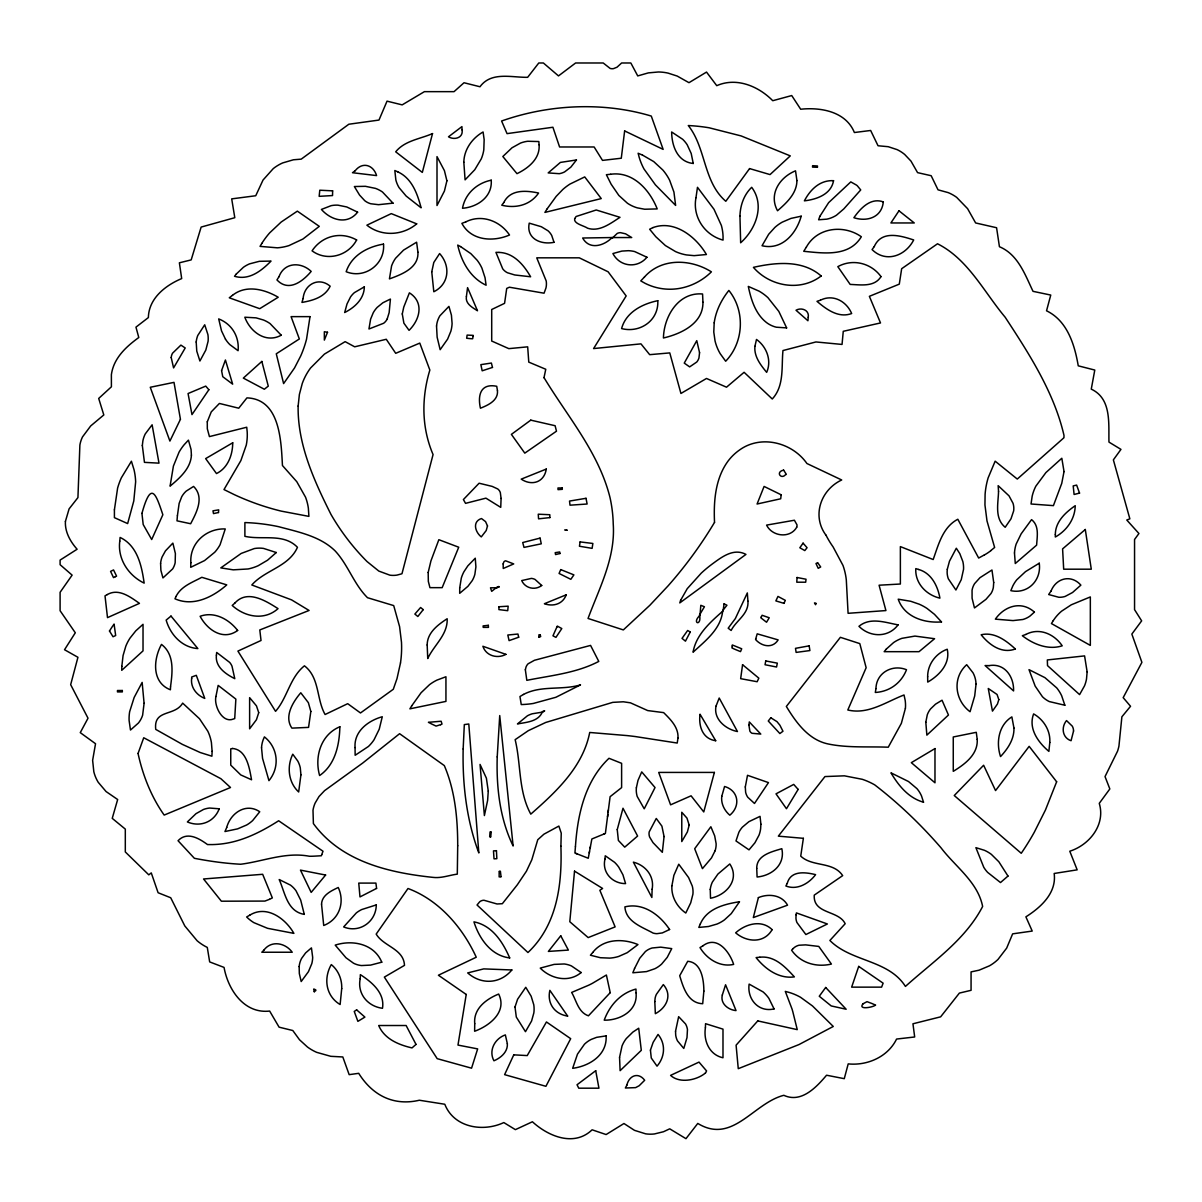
<?xml version="1.0" encoding="UTF-8"?>
<svg xmlns="http://www.w3.org/2000/svg" width="1202" height="1202" viewBox="0 0 1202 1202"><rect width="100%" height="100%" fill="white"/><g stroke="black" fill="none" stroke-linecap="round" stroke-linejoin="round"><path stroke-width="1.5" d="M607.521 816.774L607.821 814.475M608.122 812.206L608.407 809.953M589.25 852.954L589.491 851.677M590.182 847.966L590.407 846.779M732.093 646.195L731.973 647.923A58.973 58.973 0 0 0 735.669 649.621L740.507 651.619L741.709 648.779L732.334 644.978A20.84 20.84 0 0 1 732.198 645.684M543.995 377.713L545.768 369.269L528.775 362.118L527.678 346.837L508.822 348.64L491.708 341.037L491.708 309.5L504.57 303.34L506.718 288.405L509.423 287.218L544.055 293.198L545.963 287.969A18.33 18.33 0 0 0 546.204 280.967L536.753 257.829L579.289 257.829L608.107 271.787L626.167 295.947L593.593 348.565L640.966 343.862L649.681 354.665L669.769 352.907L680.933 393.46L706.491 378.465L726.519 387.194L744.098 372.289L772.27 398.989C784.47 385.797 781.33 366.91 782.968 350.548L815.933 341.954L842.046 344.433L843.263 331.301L880.51 322.947L869.377 296.323L899.291 284.138L901.665 268.707L937.515 243.781C968.016 259.091 984.002 291.996 1005.142 317.193C1029.062 353.658 1054.244 392.678 1064.01 435.5A47.96 47.96 0 0 0 1063.95 437.738L1017.283 479.057L995.151 461.177L988.119 477.93A78.461 78.461 0 0 0 985.099 494.262L984.949 504.975L986.992 520.917L994.625 547.466L990.899 550.516M387.179 319.041L389.147 312.625L390.425 299.073L382.897 302.754L377.248 307.336A26.384 26.384 0 0 0 373.221 312.805L370.607 319.146L368.954 328.987L383.603 323.278A12.125 12.125 0 0 0 387.179 319.041M544.536 710.998L542.553 711.479C538.766 721.666 526.521 722.237 517.461 723.935L527.423 715.791A27.916 27.916 0 0 1 532.185 713.793L543.064 712.02L544.551 710.803M612.434 238.011L617.182 233.458A7.753 7.753 0 0 1 620.472 232.662L625.566 233.819L631.726 237.545L612.103 237.545C604.14 245.764 589.506 250.392 582.654 238.011L612.103 237.545M498.094 587.072L499.161 586.952L496.862 587.207L491.693 591.339L490.491 587.793L497.373 587.793L498.74 586.441M984.408 554.888L978.668 558.044L957.814 519.249C942.684 527.212 938.492 544.746 933.173 559.531L900.373 546.61L900.373 584.022L879.083 585.209L885.919 610.571L848.086 613.305L846.298 579.815A63.811 63.811 0 0 0 842.993 565.451L833.106 546.925A93.861 93.861 0 0 1 825.984 535.16M817.45 562.761L815.993 563.543L818.216 568.321L820.681 566.968L817.661 562.656M539.307 637.135L540.675 636.564A7.392 7.392 0 0 1 540.584 636.008L540.044 634.926M603.81 834.083L604.591 833.767M499.521 871.315L500.378 871.21L501.069 876.784M500.708 876.814L499.146 876.919L499.146 871.375M562.251 487.967L557.968 487.967L558.028 489.65L562.296 489.334L562.251 488.042M491.197 832.024L490.716 836.908M490.867 831.994L490.04 831.949L489.68 836.847L490.566 836.892M564.624 529.962L567.239 530.232L566.187 530.127M575.908 853.405L576.855 853.781M544.01 377.623C567.524 416.583 598.791 452.478 610 497.523A134.849 134.849 0 0 1 613.23 523.937C615.604 557.833 599.422 587.763 588.048 618.459L623.342 629.923L649.801 605.327L667.996 585.96A425.478 425.478 0 0 0 714.529 522.374M225.465 339.174L221.514 330.85L218.704 318.921C231.911 324.014 239.438 336.695 238.086 350.714L229.852 344.613A32.334 32.334 0 0 1 225.465 339.174M825.954 535.175C811.635 515.823 820.696 489.83 841.685 479.974L806.933 463.521C792.343 442.561 761.392 434.523 739.921 449.728A50.679 50.679 0 0 0 728.322 460.727C715.235 478.261 713.552 501.249 714.529 522.374M538.842 637.315L538.947 634.761A5.394 5.394 0 0 1 540.059 634.881M990.959 550.576A47.464 47.464 0 0 1 984.423 554.918M675.539 1031.226L675.704 1035.162A18 18 0 0 0 677.522 1040.917L683.788 1048.46L687.003 1037.611L687.454 1029.618A15.761 15.761 0 0 0 685.531 1023.939L678.649 1016.682L675.539 1031.226M65.419 521.383C64.803 531.9 70.332 541.621 77.108 549.239L60.1 560.087L60.1 564.685L72.12 575.127L60.1 592.301L60.1 610.721L75.305 632.778L64.532 649.726L77.935 657.299L70.663 684.674L88.016 718.21L80.264 732.634L95.529 743.722L92.629 760.34L93.831 771.804A37.037 37.037 0 0 0 98.203 782.262L106.061 791.547L117.661 799.525L112.237 818.352L125.309 829.11L125.309 851.948L148.793 874.846L151.272 872.907L158.108 892.74L170.714 897.759L184.792 925.931L197.128 940.76A48.005 48.005 0 0 0 207.285 947.416L209.674 961.916L224.053 967.415C228.034 989.652 244.081 1013.977 269.654 1011.062L279.089 1027.169L292.792 1030.52L299.508 1039.76L307.472 1047.032A48.546 48.546 0 0 0 316.652 1052.336L330.79 1056.318L342.81 1056.964L349.166 1074.648L358.707 1073.326C372.455 1095.338 393.52 1106.276 419.348 1100.236L444.8 1104.247C453.935 1127.656 483.024 1132.374 503.818 1122.563L515.388 1129.64L532.411 1121.766C548.187 1136.266 574.075 1147.174 592.105 1129.805L606.108 1134.553L623.958 1123.524L634.461 1130.331L645.639 1133.832A34.257 34.257 0 0 0 654.429 1133.952L663.519 1131.728L669.724 1128.828L685.966 1138.67L697.776 1123.434C732.589 1144.68 753.248 1103.136 783.824 1095.307C801.268 1103.421 816.338 1087.329 826.555 1075.219L844.27 1078.675L848.206 1063.89C867.378 1065.828 887.902 1056.874 896.572 1039.054L914.677 1036.98L912.949 1023.788L940.64 1016.832L959.376 993.092L971.066 990.313L971.066 971.892L979.104 970.179L989.486 965.807A43.197 43.197 0 0 0 997.991 959.451L1006.675 948.108L1012.64 933.849L1032.217 931.069L1025.892 916.841C1040.782 907.42 1056.798 892.966 1054.169 873.478L1077.172 869.842L1069.78 851.226C1089.493 844.946 1105.735 824.662 1099.259 803.357L1109.837 788.948L1105.029 776.582L1117.529 751.22A46.442 46.442 0 0 0 1118.942 746.066L1121.887 716.798L1130.541 706.28L1123.179 697.656L1141.9 662.362L1131.848 634.085L1141.645 620.863L1134.553 609.639L1134.553 539.473L1138.925 533.508L1126.77 520.015L1129.85 518.828L1113.368 459.87L1120.955 449.383L1108.965 442.096C1108.469 423.525 1111.745 398.688 1091.266 389.132L1094.782 370.051L1078.254 365.829C1074.633 344.719 1067.376 320.844 1046.536 310.792L1050.758 295.061L1033.014 291.335C1025.021 274.597 1017.989 254.433 999.433 246.726L996.578 227.734L975.633 222.956L967.595 208.667L956.657 197.353A40.372 40.372 0 0 0 948.213 192.62L938.026 189.826L931.174 175.717L917.577 172.637L910.966 161.083L904.655 154.442A35.865 35.865 0 0 0 897.098 149.619L888.248 146.704L878.031 145.758L870.654 130.477L854.382 132.52C845.877 111.486 820.801 107.098 800.682 109.232L791.727 95.559L772.751 100.713C758.552 86.198 736.465 76.958 716.753 85.673L706.521 72.075L688.986 82.683L677.222 76.072L668.011 73.097A47.644 47.644 0 0 0 658.411 71.985L648.344 72.886L637.736 75.921L630.84 62.985L621.629 62.985L617.032 67.192L613.576 68.604A7.467 7.467 0 0 1 610.12 68.424L603.224 62.985L575.608 62.985L558.494 75.906L543.379 62.985L538.781 62.985L527.648 77.319C511.631 77.589 491.227 71.294 479.989 86.754L464.017 82.743L454.04 91.653L424.411 91.653L402.174 104.874L387.029 101.148L378.976 120.065L348.85 124.227L301.221 159.145L293.393 159.791L282.68 162.916A42.16 42.16 0 0 0 273.275 168.596L263.043 180.03L255.741 195.746L231.701 198.871L234.796 217.697L201.14 227.073L191.193 259.902L179.383 262.802L181.682 278.579C165.44 285.37 148.763 298.397 148.372 317.568L135.961 327.139L138.786 337.507C129.02 344.643 119.389 352.922 114.355 364.191A39.32 39.32 0 0 0 111.38 374.663L111.41 386.789L98.699 398.448L103.808 414.945L90.706 425.929L82.517 436.897A30.245 30.245 0 0 0 79.888 445.025L77.935 497.583L69.085 508.897L65.419 521.383M457.707 845.757L457.301 874.139C449.202 875.191 441.239 878.437 432.96 877.37C388.682 872.712 341.263 861.609 313.391 823.58L313.001 810.208A30.095 30.095 0 0 1 315.134 803.056L319.011 796.535L324.57 790.646L362.673 763.075L399.605 733.701L444.319 765.599C455.107 790.826 457.692 818.592 457.707 845.757M497.463 390.695C498.349 400.521 488.027 405.209 480.424 408.214C477.51 395.037 480.68 383.047 496.727 386.278L497.463 390.695M671.918 885.694C671.092 896.527 676.981 906.969 685.786 913.024L690.714 902.837L692.923 894.138A22.823 22.823 0 0 0 692.262 886.009L688.596 877.565L678.754 864.208L673.871 875.372L671.918 885.694M976.039 684.103L974.702 695.928L970.059 711.734C954.794 700.36 952.059 677.838 966.693 664.706L973.049 672.85A25.272 25.272 0 0 1 975.784 681.233L976.039 684.103M216.405 655.18C214.993 666.84 225.691 674.097 234.781 678.664L232.016 666.239A14.214 14.214 0 0 0 229.657 662.407L216.676 652.446L216.405 655.18M360.209 978.744C357.069 993.738 367.767 1006.42 382.491 1008.283C385.046 992.927 371.749 982.094 360.345 974.627L360.209 978.744M654.805 1001.536L655.345 1013.692C666.554 1007.727 672.624 995.286 663.324 984.588L656.427 994.279A14.92 14.92 0 0 0 655.105 998.336L654.805 1001.536M699.564 352.667L698.963 357.941A11.614 11.614 0 0 1 696.739 362.042L689.647 366.88L684.254 363.109L696.769 340.662L699.564 352.667M705.409 1027.74C703.395 1040.647 709.195 1054.8 722.988 1057.76L722.988 1029.137L705.544 1023.683L705.409 1027.74M142.332 445.491L144.45 462.364L158.995 463.146L152.113 424.802L145.262 433.922A27.18 27.18 0 0 0 142.888 440.833L142.332 445.491M144.09 703.335L142.632 715.175A24.371 24.371 0 0 1 138.425 723.018L130.477 730.035L129.11 720.509A43.077 43.077 0 0 1 129.651 711.689L134.158 697.476L142.152 682.405L144.09 703.335M463.161 748.966C462.379 784.155 466.466 819.824 478.832 852.954L468.795 723.995L464.318 724.596L463.161 748.966M756.734 868.37L757.095 877.009C771.819 875.672 785.402 864.734 781.811 848.687C771.849 851.752 756.479 855.118 756.734 868.37M355.056 747.554L355.146 755.277L368.428 746.472A40.012 40.012 0 0 0 374.047 739.771L379.231 729.208L382.281 716.738C368.203 720.659 353.839 731.342 355.056 747.554M664.06 836.547L662.332 852.308L653.002 842.617L649.651 837.088A9.796 9.796 0 0 1 649.185 831.919L656.262 818.472L661.911 826.15L664.06 836.547M1014.473 552.965L1015.284 563.513L1036.62 545.137C1037.116 536.513 1039.46 525.83 1031.571 519.625L1021.174 533.808L1016.171 544.04A34.783 34.783 0 0 0 1014.488 552.965M1055.341 534.454L1055.311 537.024C1066.67 530.653 1075.039 519.039 1075.219 505.696C1065.543 512.428 1055.356 521.683 1055.341 534.454M114.415 509.813L114.415 517.656L127.652 523.576L133.798 500.918L135.646 481.822A62.459 62.459 0 0 0 134.023 469.712L131.409 461.222L121.357 477.81A74.479 74.479 0 0 0 117.616 488.027L114.415 509.813M310.837 711.464L308.553 727.39L291.906 728.127C283.852 716.572 292.942 701.878 300.785 692.773L308.373 702.689L310.837 711.464M497.222 756.884C496.306 787.22 499.747 818.412 513.119 846.013L499.732 715.566L497.222 756.884M501.084 498.454L500.738 507.364L485.924 498.154L465.55 503.353L463.401 499.551L479.102 483.219L492.204 486.404L497.673 488.929A7.437 7.437 0 0 1 500.332 492.625L501.084 498.454M261.54 747.779L262.547 758.342L268.947 780.654C280.051 767.177 278.143 747.764 264.41 736.886L263.223 739.666A28.052 28.052 0 0 0 261.525 747.779M927.659 676.741L927.719 682.09C939.243 675.479 950.527 663.684 947.236 649.245C935.817 653.362 927.508 664.496 927.659 676.741M298.141 406.051C297.45 444.379 314.203 480.935 331.001 514.456A229.266 229.266 0 0 0 367.016 561.529L378.84 571.085L389.854 575.157A23.724 23.724 0 0 0 396.976 575.097L401.964 573.76L433.066 454.566A113.769 113.769 0 0 1 425.733 429.985C422.157 410.047 423.99 389.373 429.85 370.051L419.783 343.096L395.713 353.313L386.278 339.28L354.68 346.807L345.139 341.653L324.42 354.109L310.522 368.037A59.229 59.229 0 0 0 302.288 383.408L299.388 394.421L298.141 406.051M539.082 144.751C540.269 158.664 528.249 168.25 516.98 173.659L502.842 156.515L512.007 147.786L520.466 143.083A31.688 31.688 0 0 1 527.708 141.265L538.842 141.551L539.082 144.751M488.267 791.096L487.621 800.412L484.391 815.572L480.049 764.427L486.389 778.175L488.267 791.096M1013.947 728.036C1014.338 739.11 1007.787 748.846 1000.53 756.584C995.917 742.596 998.516 725.212 1011.859 716.888L1013.947 728.036M121.823 666.344L121.748 670.31L143.023 650.883L143.023 624.319L135.781 630.855L130.041 638.067A46.397 46.397 0 0 0 125.804 646.21L123.07 655.556L121.823 666.344M998.546 491.393C998.231 503.488 994.339 518.317 1005.188 527.287L1011.002 518.798L1013.662 510.88A17.489 17.489 0 0 0 1013.031 503.307L1009.019 495.855L998.156 485.668L998.546 491.393M191.659 678.439C190.367 687.379 196.722 695.267 204.761 698.407L196.302 675.314L191.719 677.011L191.659 678.439M332.638 190.848L332.533 195.565L319.161 196.332L319.792 190.216L332.638 190.848M652.13 889.24L651.86 897.473L633.379 862.15C645.654 865.32 654.579 876.228 652.13 889.24M171.21 357.565L173.584 367.902L185.213 347.979L180.901 345.109L172.532 353.223A11.043 11.043 0 0 0 171.21 357.565M402.279 313.947L403.887 323.173L409.056 330.34C419.949 319.702 424.381 302.258 409.401 292.837L403.767 307.081L402.279 313.947M925.81 722.237L926.862 735.128L948.453 715.025L942.037 700.225L935.532 704.162L930.573 708.91A21.11 21.11 0 0 0 927.283 714.814L925.81 722.237M977.211 739.395C978.158 754.48 964.71 764.337 953.261 771.338L953.261 736.976L976.279 732.318L977.211 739.395M993.708 582.504L993.363 587.342A17.504 17.504 0 0 1 990.974 593.563L985.956 599.347L974.476 607.942L972.087 598.235L972.057 590.302A17.94 17.94 0 0 1 974.612 583.616L979.976 577.681L991.966 570.003L993.708 582.504M466.406 296.533C465.129 303.76 472.461 307.532 477.495 310.777L467.563 287.639L466.406 296.533M459.72 587.808L459.705 593.307L467.924 586.321L472.206 580.656A26.143 26.143 0 0 0 474.88 574.271L475.902 566.893L475.256 558.209L467.848 565.841L463.927 571.761A34.062 34.062 0 0 0 461.298 578.147L459.72 587.808M474.73 1023.683L474.625 1031.256C489.53 1025.802 507.454 1011.874 498.665 994.054C486.284 999.072 473.257 1008.673 474.73 1023.683M498.98 606.74L498.905 609.609L507.71 610.691L508.176 606.169L498.98 606.74M560.898 846.163C562.22 884.296 557.232 924.879 527.948 952.525L477.044 905.001L479.688 901.801A6.686 6.686 0 0 1 484 900.268L497.042 903.979L502.331 903.709L517.296 884.822L526.446 871.18L531.81 859.806L537.76 839.732L543.92 834.188L558.87 826.074L561.244 833.151L560.898 846.163M760.896 824.196L760.611 828.869A29.088 29.088 0 0 1 759.003 835.195L754.931 842.782L749.011 849.859L735.985 840.949L738.869 832.31A25.437 25.437 0 0 1 742.385 827.156L748.906 821.672L760.04 816.353L760.896 824.196M1087.134 671.873L1086.503 679.055A35.234 35.234 0 0 1 1084.504 685.861L1079.591 694.606L1047.513 665.623L1047.333 659.943L1084.58 655.901L1087.134 671.873M507.349 1043.712C507.89 1051.9 500.858 1057.88 493.947 1060.78C488.312 1050.503 494.908 1038.513 505.351 1034.907L507.349 1043.712M739.951 216.044L740.657 242.774C755.863 229.206 765.133 205.317 751.701 187.317C743.903 194.739 740.222 205.467 739.951 216.044M745.3 786.949L745.631 792.253A14.484 14.484 0 0 0 747.779 797.257L754.495 803.462L768.469 782.607L747.509 775.305L745.3 786.949M431.758 271.862L433.817 291.755C449.353 284.018 450.675 265.837 439.616 253.562L433.787 262.472L431.758 271.862M462.049 129.771C463.581 137.884 454.341 140.394 448.481 136.803L461.914 126.616L462.049 129.771M463.822 162.165L465.084 179.849L474.775 169.722L481.266 158.874A38.749 38.749 0 0 0 483.805 149.814L484.151 139.597L483.084 131.98C472.221 138.14 464.092 149.439 463.822 162.165M417.92 252.18C418.927 267.971 401.573 274.492 389.433 278.894L391.582 265.912A31.673 31.673 0 0 1 395.593 258.25L403.541 250.121L416.613 242.203L417.92 252.18M190.863 562.731L190.712 567.314L204.565 560.568L214.707 552.274A38.975 38.975 0 0 0 220.086 544.716L225.255 528.955C206.308 528.144 189.465 543.289 190.863 562.731M427.176 644.978L427.747 658.531C433.907 645.113 447.865 634.776 447.174 618.73C437.889 624.77 427.206 632.718 427.176 644.978M748.906 725.076L749.853 731.086A5.604 5.604 0 0 0 752.016 733.295L760.776 734.076L749.312 721.936L748.906 725.076M1073.551 731.011L1071.057 740.717C1062.252 737.803 1061.02 727.15 1066.52 720.584L1072.274 726.143A9.947 9.947 0 0 1 1073.461 729.749L1073.551 731.011M119.779 541.14C117.405 558.87 128.449 575.563 144.15 583.105C141.731 565.917 137.464 545.633 120.095 537.444L119.779 541.14M341.714 988.585L340.121 1004.526C325.787 996.037 323.338 978.398 331.301 964.59C338.423 970.345 342.119 979.51 341.714 988.585M703.861 991.079L702.704 1003.715C687.86 1003.249 683.232 987.398 679.701 975.723L687.724 961.299C701.592 962.321 703.816 980.081 703.861 991.079M619.556 1057.354L620.112 1070.666L641.297 1050.338L638.713 1028.221L632.868 1032.082L626.272 1038.573A30.606 30.606 0 0 0 622.035 1045.965L619.556 1057.354M300.921 774.869L298.667 791.968C288.27 782.367 286.737 766.575 292.762 754.195L297.765 761.031A25.933 25.933 0 0 1 300.29 767.898L300.921 774.869M604.967 859.175C601.766 872.487 612.434 883.68 625.581 883.605L622.921 874.786L618.775 867.198A34.362 34.362 0 0 0 614.583 862.315L605.252 855.779L604.967 859.175M170.519 686.868L170.414 689.783C151.467 682.451 153.315 659.207 161.489 644.407C174.786 654.594 172.427 672.354 170.519 686.868M636.369 787.791L636.264 790.06A22.568 22.568 0 0 0 637.21 796.475L644.227 808.826L655.03 787.55L641.718 771.894L637.992 780.414L636.369 787.791M160.602 563.362L160.888 570.319L162.946 577.937L172.652 568.907A19.532 19.532 0 0 0 175.161 562.746L175.387 553.551L172.863 543.109L165.47 550.862L162.12 556.932A23.439 23.439 0 0 0 160.602 563.362M754.931 346.326C753.894 356.453 760.626 365.002 766.666 372.365C771.894 360.435 766.696 346.822 756.494 339.445L754.931 346.326M212.123 751.385L211.898 756.208L200.223 752.527L182.373 744.384L155.734 729.389C153.36 708.834 174.831 716.692 182.659 703.125L199.487 718.736L207.841 731.237A44.219 44.219 0 0 1 211.417 742.581L212.123 751.385M321.535 904.129L323.714 925.48C339.295 919.5 345.184 902.296 338.243 887.497C331.166 890.877 321.941 895.069 321.535 904.129M487.501 525.935L486.209 530.548L481.281 536.903C475.226 532.185 472.01 521.623 481.476 518.528L485.563 521.623L487.501 525.935M636.023 992.747C638.082 1010.732 619.901 1020.528 604.215 1020.167C609.624 1005.428 620.427 993.228 635.963 989.066L636.023 992.747M1049.797 742.46L1048.88 751.37C1038.182 742.37 1028.086 728.562 1033.615 713.913C1043.697 719.622 1050.608 730.696 1049.797 742.46M138.05 753.474C142.768 775.2 151.227 796.806 164.178 815.076L230.514 787.505L220.883 778.701L143.729 737.758L138.05 753.474M747.929 601.165C749.041 614.042 736.12 620.427 731.132 630.464L728.187 628.21L735.339 618.579L747.328 592.932L747.929 601.165M808.24 317.238L807.924 320.739L796.009 310.236C801.449 307.141 809.517 310.086 808.24 317.238M141.941 513.404L143.188 524.523L151.692 539.518L162.856 514.741C156.065 494.548 151.287 479.403 141.941 513.404M817.405 167.288L812.522 167.108L812.597 165.696L817.48 165.981L817.405 167.288M797.046 577.501L796.791 582.204L805.686 582.204L806.031 579.229L797.046 577.501M196.196 341.999L196.767 351.119L199.908 361.006L205.827 350.022L208.081 341.338A26.489 26.489 0 0 0 207.901 334.562L204.716 324.795L197.759 335.493A24.987 24.987 0 0 0 196.196 341.999M215.924 696.514C213.776 705.574 222.22 723.424 233.188 719.096A25.903 25.903 0 0 1 234.721 718.586L235.862 699.098L218.163 685.395L215.924 696.514M299.148 966.543L299.328 973.56L301.191 981.538L308.448 971.667L311.784 963.673A27.391 27.391 0 0 0 312.67 957.303L311.438 947.882L305.608 952.916L301.627 958.37A21.621 21.621 0 0 0 299.478 964.38L299.148 966.543M721.771 796.355C720.869 803.552 724.4 810.614 729.809 815.196C740.763 806.151 738.704 790.6 724.566 786.484L721.771 796.355M339.865 726.759C339.43 744.654 335.358 764.712 319.612 775.53C314.323 756.824 320.784 734.617 339.865 726.759M436.536 325.952L437.137 337.176L440.157 349.692L447.61 339.114L450.825 331.331A33.16 33.16 0 0 0 452.087 323.413L451.426 315.164L448.932 306.375L439.932 315.75A23.739 23.739 0 0 0 436.942 323.308L436.536 325.952M695.988 197.669C692.262 216.615 704.567 235.201 723.048 240.084L723.048 236.208A47.704 47.704 0 0 0 721.365 225.42L714.003 209.283L697.476 187.317L695.988 197.669M446.904 180.781L444.424 191.043L437.002 205.527L437.002 156.621L444.424 170.654L446.904 180.781M947.296 569.297L947.131 571.791A19.848 19.848 0 0 0 948.333 578.793L955.921 590.017L961.254 579.664L963.538 569.342A27.916 27.916 0 0 0 962.847 561.544L959.797 553.626L956.311 548.232L949.475 561.199L947.296 569.297M232.722 442.787C232.677 454.867 227.959 467.939 216.495 473.558L205.647 458.608L232.722 442.787M796.926 180.555C796.851 193.507 786.559 202.883 777.529 210.756C768.409 194.183 779.677 177.28 795.529 170.819L796.926 180.555M428.182 572.468L428.333 581.407L429.94 587.658L442.171 587.658L458.728 547.226L438.85 539.698L430.932 560.898L428.182 572.468M1039.249 563.212C1041.653 580.145 1027.98 594.359 1010.837 590.663L1012.82 585.93A34.813 34.813 0 0 1 1016.727 579.83L1025.516 571.626L1039.249 563.212M383.498 244.096C385.406 264.109 364.732 279.345 346.161 271.712C351.6 255.335 367.406 246.861 383.498 244.096M515.012 1006.991L516.304 1017.057L525.469 1031.692L531.6 1020.979L533.838 1012.94A28.007 28.007 0 0 0 533.763 1004.722L531.149 996.218L525.755 987.293L517.581 999.253L515.012 1006.991M710.247 889.435L710.517 898.24C726.308 895.25 740.207 879.654 729.794 863.968L717.925 874.049L712.35 882.118A24.446 24.446 0 0 0 710.247 889.435M617.242 829.605L618.384 840.453L624.724 847.155L637.601 836.051L622.997 808.24L617.242 829.605M689.182 825.068L687.394 831.904L681.774 841.565L681.774 812.267L686.958 818.096L689.182 825.068M310.011 316.637L306.555 339.114A108.195 108.195 0 0 1 300.74 355.912L294.52 367.977L283.612 383.588L276.28 353.794L299.343 338.964L291.079 316.637L310.011 316.637M525.349 669.739L526.822 680.332C551.102 675.449 576.494 673.09 598.776 661.416L590.573 645.414L534.469 660.274L528.114 663.789A9.646 9.646 0 0 0 526.025 667.05L525.349 669.739M1064.025 471.575L1061.757 483.354L1053.418 505.636L1031.031 503.999L1032.172 496.216A43.527 43.527 0 0 1 1035.823 486.209L1045.905 472.581L1061.817 458.247L1064.025 471.575M177.415 515.673L176.994 520.827L190.652 523.741C196.527 512.548 204.671 497.343 193.582 486.434L186.265 491.062A21.846 21.846 0 0 0 181.697 496.787L179.143 503.383L177.415 515.673M702.945 302.228C703.29 323.488 681.128 333.871 663.429 337.987C663.925 316.532 678.319 291.876 702.569 293.994L702.945 302.228M699.549 614.943C701.953 626.903 691.15 623.357 700 615.334L700.811 605.312L704.432 606.74L699.549 614.943M575.442 846.629L574.917 853.014L588.259 858.258L591.865 838.981L605.387 833.437L610.105 796.686L621.614 787.611L621.614 763.33L608.993 758.297C584.953 781.015 577.516 814.866 575.442 846.629M796.07 914.812L795.949 918.208A13.973 13.973 0 0 0 796.941 922.52L805.866 934.54L827.382 923.977L796.415 912.919L796.07 914.812M258.73 712.651L256.447 719.713L249.625 728.803L249.625 697.656L256.462 705.875L258.73 712.651M714.198 322.812L713.778 332.037L715.055 341.007A46.457 46.457 0 0 0 720.148 353.598L725.677 361.231C743.858 342.239 745.39 310.972 728.863 290.448C721.41 299.794 715.851 310.882 714.198 322.812M650.432 1050.127L651.274 1058L657.028 1066.159C664.961 1056.934 665.938 1044.042 658.05 1034.426L653.152 1042.329L650.432 1050.127M207.285 421.797L207.315 428.738L209.433 436.596L246.741 427.236L247.206 431.999A51.551 51.551 0 0 1 246.275 445.101L240.866 460.606L223.993 489.56L234.18 494.578A253.382 253.382 0 0 0 281.223 511.12L308.899 516.379L308.358 508.161A51.28 51.28 0 0 0 305.548 497.207L296.789 481.702L282.455 465.535C281.088 441.014 280.126 399.079 246.936 397.877L238.747 408.199L219.41 403.451L211.251 411.895L207.285 421.797M574.526 871.134L569.793 921.724L588.169 937.59L615.123 926.892L599.858 890.276L602.608 888.458L574.526 871.134M191.418 455.152C190.682 468.57 179.594 478.111 170.068 486.179L173.404 466.091L179.053 452.147A51.926 51.926 0 0 1 184.161 444.74L188.429 440.127L191.058 449.443L191.418 455.152M491.227 180.195C492.55 196.782 477.525 207.135 462.5 208.262C465.144 193.687 476.954 183.05 491.227 180.195M503.157 563.888L503.247 568.486L513.705 563.918L505.651 560.808A2.674 2.674 0 0 0 503.803 562.04L503.157 563.888M677.988 737.968L677.222 743.046L635.197 736.541A359.113 359.113 0 0 0 627.143 735.594L589.716 732.469C582.955 766.996 556.045 791.923 530.788 814.13C518.242 791.216 521.142 764.322 515.147 739.666L528.339 730.651L545.693 722.477L612.765 702.359L623.342 701.788L630.449 702.824L647.713 710.577L663.639 712.621C670.551 719.457 678.649 727.405 677.988 737.968M722.327 995.016C720.073 1003.61 728.262 1009.905 736.03 1010.597L725.572 984.769L722.327 995.016M606.108 1035.899C607.326 1054.98 589.506 1066.114 572.663 1068.308L577.486 1054.139L584.457 1044.222A27.12 27.12 0 0 1 591.279 1039.384L596.673 1037.326L606.108 1035.899M473.062 336.395L472.656 338.739A28.352 28.352 0 0 1 469.306 338.528L466.677 338.243L467.127 335.088L473.197 335.373A25.663 25.663 0 0 0 473.092 336.124L473.062 336.395M716.016 706.145C713.312 719.217 725.813 729.313 737.457 731.537L719.202 698.031L716.016 706.145M781.18 494.803L780.699 498.785L757.08 504.014L764.096 486.434L781.18 494.803M624.634 130.928L621.284 158.228L602.502 160.392L594.134 146.975L559.591 146.975L552.905 127.247L507.049 133.632L501.595 121.011C548.743 104.319 603.269 101.629 651.289 116.068L663.143 149.379L624.634 130.928M905.407 708.309L901.365 723.334L888.248 747.208C868.175 746.397 847.861 748.08 828.058 743.948C808.525 739.846 796.085 722.492 786.348 706.46L840.378 637.315L859.806 643.611L866.146 667.726L847.816 709.991C868.16 714.859 885.979 701.893 904.024 694.981L905.166 700.27A34.633 34.633 0 0 1 905.407 708.309M364.341 286.842C364.161 298.862 354.71 307.532 344.673 312.52L347.017 303.956L350.518 296.969A23.589 23.589 0 0 1 354.41 292.627L364.341 286.842M109.472 630.99L113.033 636.744L115.662 635.542L114.085 624.063A59.153 59.153 0 0 1 112.147 626.858L109.472 630.99M742.566 664.706L740.657 678.664L757.14 681.729L758.838 678.168L742.566 664.706M657.794 300.695C658.891 320.513 640.05 333.33 621.599 328.582C625.926 312.219 642.409 303.836 657.794 300.695M724.07 603.855L723.078 610.886C710.412 622.125 696.018 634.641 693.058 652.235C705.499 640.666 721.125 628.901 722.718 610.571L726.94 605.237L724.07 603.855M221.574 370.637L222.761 376.707L232.662 384.159L225.42 359.999L221.574 370.637M803.372 838.32L800.742 856.14C812.522 867.243 833.076 861.143 842.677 875.627L814.25 895.129C813.003 914.406 838.635 910.034 845.171 923.722L829.891 940.475C851.241 962.021 888.338 959.557 905.437 986.421C932.872 961.645 965.161 940.129 982.635 906.458C977.752 881.892 955.41 866.807 941.046 847.831C921.063 824.752 898.78 803.372 874.68 784.846A68.063 68.063 0 0 0 862.285 779.302L844.39 775.831L824.963 776.567L778.34 836.156L803.372 838.32M998.832 699.594L997.465 704.011L992.461 711.118L988.269 688.491L997.044 694.471L998.832 699.594M580.115 541.907L579.439 546.234L592.105 548.352L592.871 543.469L580.115 541.907M466.226 994.46L457.977 1045.079L477.66 1048.895L471.56 1068.187L437.197 1058.661L384.355 977.106L404.488 965.356C403.737 948.709 383.498 946.485 376.181 934.089L408.004 888.503C439.046 900.073 462.755 927.613 476.247 957.228L438.399 975.228L466.226 994.46M875.957 688.626L875.311 692.457C889.57 691.661 901.35 683.006 906.503 669.724C892.395 663.955 876.228 672.774 875.957 688.626M400.491 662.963L396.991 678.649L393.294 689.272L360.495 712.966L347.694 703.681L325.096 714.514C316.321 699.068 319.777 677.597 304.437 665.818C289.877 677.492 287.473 697.611 275.558 711.329L237.906 651.093L261.029 640.486L259.797 629.953L309.064 610.466L291.575 599.873L251.804 584.983C264.996 569.958 288.916 566.788 297.45 547.301C283.537 532.847 262.276 540.284 244.892 536.317L244.892 522.569A190.682 190.682 0 0 1 278.639 526.686C298.321 531.975 320.198 536.197 335.208 550.982C348.189 565 353.884 584.202 367.511 597.71L393.715 605.598L399.59 626.663L401.483 642.229A105.25 105.25 0 0 1 400.491 662.963M765.749 660.95L765.043 664.736L776.567 667.005L777.318 663.143L765.749 660.95M376.286 904.911C376.121 921.814 359.473 933.488 343.652 926.937L356.348 912.889A30.426 30.426 0 0 1 361.667 909.568L376.286 904.911M758.387 897.609L753.323 917.547L787.55 905.181C781.691 894.724 768.559 893.417 758.387 897.609M432.525 133.587L422.323 172.412L395.698 151.813C404.773 140.559 420.054 139.056 432.525 133.587M714.394 772.42L703.756 811.936L691.075 795.814L670.596 804.829L658.711 772.42L714.394 772.42M755.757 638.803L755.547 639.509C761.557 646.375 772.495 648.93 778.145 639.9L757.2 633.83L755.757 638.803M833.542 180.691C831.183 194.469 816.489 199.427 804.393 200.839C810.253 189.615 819.944 179.924 833.542 180.691M303.114 298.532L301.942 302.423C312.971 300.53 324.901 297.149 330.159 286.196C318.77 276.49 304.241 284.378 303.114 298.532M680.617 600.324L679.791 602.908L745.961 554.407C733.445 547.706 721.531 557.217 711.824 564.324A130.282 130.282 0 0 0 701.292 573.099L687.228 588.695L680.617 600.324M858.709 966.408L851.647 987.142L881.592 987.142L883.124 983.176L858.709 966.408M1056.648 781.781L1045.439 810.028L1034.306 832.22A264.816 264.816 0 0 1 1021.249 853.285L954.253 795.529L983.627 765.253L995.557 790.585L1029.152 746.352L1056.648 781.781M819.854 216.345L818.607 219.771L826.811 219.155A27.992 27.992 0 0 0 836.442 215.233L843.819 208.893L860.722 189.931L857.417 185.904A7.497 7.497 0 0 0 856.335 185.018L850.791 181.893L828.644 202.642L819.854 216.345M321.73 854.637L321.31 855.764L313.902 856.17A75.516 75.516 0 0 1 309.455 856.26C285.625 851.722 263.508 861.353 240.716 864.238C225.135 863.427 209.689 861.248 194.378 858.303L178.046 840.724C187.151 831.138 199.111 838.44 207.525 844.57L212.318 844.585A94.041 94.041 0 0 0 226.216 843.263C245.193 840.033 262.562 831.003 278.654 820.771L323.007 851.241L321.73 854.637M574.691 218.629C573.339 223.797 584.082 225.66 587.598 228.215C599.528 232.121 610.541 223.362 619.992 217.322L596.222 209.989L576.119 216.495L574.691 218.629M883.305 201.906C881.757 217.472 867.168 222.009 853.886 217.712C860.467 208.427 870.594 197.233 883.305 201.906M715.1 850.761L711.479 857.928L702.434 868.64L694.696 848.717L710.863 826.736L714.679 835.841L716.122 843.624A20.599 20.599 0 0 1 715.1 850.761M327.515 332.263L324.345 340.106L324.345 331.737L327.515 332.263M634.551 968.511L632.823 972.779L646.541 971.592L654.835 968.737A29.434 29.434 0 0 0 661.656 964.049L667.215 957.393L671.738 948.618L660.724 947.146L652.16 947.987A18.21 18.21 0 0 0 645.384 951.563L639.734 958.264L634.551 968.511M226.712 827.487L224.969 831.529L237.605 828.869L246.62 825.008A34.573 34.573 0 0 0 252.675 820.545L259.737 811.756C245.959 802.38 230.483 813.123 226.712 827.487M796.716 527.212C790.255 538.691 772.21 536.708 766.591 525.109L794.402 520.241L796.956 524.778A5.124 5.124 0 0 1 796.716 527.212M560.748 569.598L559.08 573.459L570.83 579.319L573.895 574.887L560.748 569.598M801.193 216.195C796.325 233.669 782.006 250.497 762.038 245.734L768.679 234.255L774.869 227.433A41.529 41.529 0 0 1 782.247 222.145L790.976 218.403L801.193 216.195M700.3 924.022L698.813 927.418L708.519 926.502L716.993 924.053A35.79 35.79 0 0 0 724.49 919.846L731.252 913.625L739.515 901.74C724.49 904.099 706.851 908.517 700.3 924.022M783.989 603.359L775.861 600.895L777.979 596.417L785.312 600.354L783.989 603.359M816.083 603.464L815.542 604.696L814.49 602.938L816.083 603.464M556.766 627.294L552.965 635.813L555.955 637.376L561.8 628.556L557.322 626.077L556.766 627.294M546.279 469.065C544.266 482.348 531.87 486.269 521.232 479.132L546.279 469.065M176.003 596.508L174.966 598.791C193.342 606.995 212.919 597.063 226.772 584.878L201.816 577.306C192.425 582.399 181.021 586.23 176.003 596.508M513.765 1054.845L504.615 1074.648L545.918 1086.307L570.68 1038.678L546.444 1021.97L527.227 1055.581L513.765 1054.845M180.435 419.318L169.903 441.074L150.265 387.269L174.005 382.371L180.435 419.318M705.514 1072.92C697.28 1080.042 679.821 1083.964 670.581 1075.384L699.008 1062.102L706.566 1070.937L705.514 1072.92M761.332 616.866L760.851 617.813L766.545 622.23L769.235 617.768L762.113 615.274L761.332 616.866M690.248 631.997L685.456 641.162L682.03 638.382L687.649 630.494L690.248 631.997M787.235 883.41L785.883 885.994C797.181 890.442 808.871 883.575 815.602 874.635C805.355 872.171 790.751 870.158 787.235 883.41M626.828 1085.226L625.356 1088.005L635.603 1087.63L639.179 1085.737L644.678 1080.267C638.232 1071.688 628.992 1075.655 626.828 1085.226M261.796 243.435L260.038 246.38L277.422 247.822A50.514 50.514 0 0 0 288.961 245.599L302.949 239.018L319.281 226.352L297.345 211.146L281.178 222.039L269.639 232.903A80.294 80.294 0 0 0 261.796 243.435M798.143 789.398L786.469 808.736L776.011 793.846L793.711 784.41L798.143 789.398M1053.268 620.593L1051.449 623.568L1090.334 645.399L1090.334 596.928L1071.283 604.801L1061.576 611.187A43.062 43.062 0 0 0 1055.191 617.888L1053.268 620.593M411.73 705.829L409.897 708.834L445.942 701.397L445.942 676.756L437.017 680.077A45.03 45.03 0 0 0 429.52 684.674L421.076 692.743L411.73 705.829M279.014 276.655L276.956 279.931C288.69 292.341 302.679 281.493 311.183 271.412C300.996 261.66 284.408 262.141 279.014 276.655M547.286 208.652L544.912 212.408L601.255 198.585L584.728 176.919L570.003 184.056A55.217 55.217 0 0 0 562.821 189.48L556.195 196.362L547.286 208.652M806.362 247.131L803.717 251.293C823.625 253.246 849.078 257.093 861.338 236.749C843.774 224.293 817.18 227.313 806.362 247.131M219.215 808.796C214.196 822.093 200.253 827.457 187.362 821.943L195.986 813.679L203.454 809.487A24.16 24.16 0 0 1 209.674 808.044L219.215 808.796M898.976 210.801L890.892 222.956L914.271 222.956L898.976 210.801M566.247 594.795C562.806 604.14 553.281 606.89 544.401 603.72L566.247 594.795M208.863 389.733L191.974 414.615L188.068 393.535L205.737 386.112L208.863 389.733M576.449 159.971L570.875 167.108L564.655 171.871A18.616 18.616 0 0 1 559.246 173.689L548.187 172.908L560.387 162.42L576.449 159.971M1051.014 591.099L1048.67 594.539L1058.812 597.274A18.601 18.601 0 0 0 1065.182 596.417L1072.53 592.511L1080.868 585.134C1071.207 574.18 1056.197 577.922 1051.014 591.099M803.086 543.154L799.826 547.766L804.799 550.576L807.068 547.721L803.086 543.154M874.26 246.575L872.081 249.595C885.979 263.268 905.572 255.831 913.685 239.964C900.493 235.622 881.517 229.988 874.26 246.575M749.582 168.581L725.813 201.275C703.155 181.848 706.205 148.101 688.295 125.549A177.911 177.911 0 0 1 709.165 127.788L741.138 135.931L790.285 155.884L770.046 174.59L749.582 168.581M825.684 987.473L819.268 996.248L831.228 1005.939L846.163 1009.244L825.684 987.473M356.633 239.979C348.129 255.966 326.899 261.811 312.069 250.842C322.076 235.802 340.827 231.085 356.633 239.979M503.788 202.537L501.76 205.211C515.628 208.622 530.187 205.302 538.586 193.041C526.251 190.442 510.414 189.045 503.788 202.537M236.178 274.146L234.51 276.28C249.175 280.652 261.405 270.856 271.036 261.089L259.347 261.315L249.625 263.839A31.763 31.763 0 0 0 243.405 267.295L236.178 274.146M881.006 276.61C874.38 287.323 860.752 284.769 850.175 284.423L837.824 266.649C852.714 258.445 871.089 262.983 881.006 276.61M423.224 609.639L417.845 616.491L414.87 614.072L420.595 607.506L423.224 609.639M770.828 717.774L768.273 721.005L779.858 733.551L782.968 731.237L779.888 725.212L776.988 721.651L770.828 717.774M560.748 935.787L548.382 951.413L568.366 950.091L560.748 935.787M886.355 649.035L884.176 651.679L919.019 651.679L934.57 638.713L914.947 636.083L901.906 638.337A35.354 35.354 0 0 0 893.567 642.589L886.355 649.035M325.607 875.041L311.168 892.395L300.47 870.113L325.607 875.041M592.706 952.495L590.407 955.214L600.399 957.724L609.82 958.114A39.02 39.02 0 0 0 618.73 956.431L627.204 952.69L637.977 944.577C622.997 938.296 603.389 938.582 592.706 952.495M757.771 1020.904L736.09 1045.169L738.268 1068.683L799.014 1044.553L833.271 1026.463L812.492 1005.954L800.532 997.269A56.314 56.314 0 0 0 789.519 992.536L785.312 991.395L791.983 1008.884A104.334 104.334 0 0 1 792.884 1012.009L797.257 1029.633L757.771 1020.904M792.989 948.678L791.607 950.226C800.637 963.163 816.443 967.55 831.408 964.064L818.772 946.425L805.656 944.877L798.984 945.238A12.621 12.621 0 0 0 794.417 947.431L792.989 948.678M772.12 929.657C764.036 943.705 746.727 942.338 735.654 932.827C745.465 923.962 761.542 919.214 772.12 929.657M610.225 992.672L588.439 1015.81C578.237 1012.324 576.479 1000.635 571.641 992.431L588.574 985.249A81.18 81.18 0 0 0 592.526 983.251L606.394 975.017L610.225 992.672M644.467 277.016L640.771 280.892L645.038 283.296A55.172 55.172 0 0 0 667.801 289.186C683.938 289.847 699.985 283.176 711.404 271.847C690.91 258.926 661.521 257.619 644.467 277.016M263.854 950.181L261.826 952.239L292.221 952.239C285.46 942.879 271.351 939.979 263.854 950.181M1034.411 612.103L1029.949 616.1A23.289 23.289 0 0 1 1022.887 619.496L1013.016 620.593L995.361 619.15C1004.556 605.958 1021.49 600.459 1034.411 612.103M276.28 552.529L267.535 560.222L258.205 565.706A47.509 47.509 0 0 1 248.123 568.967L233.248 569.838L220.807 567.885L241.181 553.446L254.343 548.548A29.344 29.344 0 0 1 263.523 548.413L276.28 552.529M898.074 624.86C888.248 637.962 870.053 637.436 858.949 626.317C870.293 616.866 885.303 622.546 898.074 624.86M261.841 361.426L243.33 378.104L264.335 389.238L268.271 386.127L261.841 361.426M234.751 603.194L232.211 605.462C244.877 617.032 264.365 620.908 278.038 608.633C265.687 600.805 247.296 589.115 234.751 603.194M416.012 1044.403L412.016 1047.919C398.688 1044.838 384.445 1039.024 378.69 1025.516L406.126 1025.516L416.012 1044.403M1007.982 876.063L1000.5 882.553L987.683 872.427A30.185 30.185 0 0 1 983.762 867.273L975.904 847.665L984.423 850.295A34.798 34.798 0 0 1 991.38 854.382L998.862 861.789L1007.982 876.063M1085.301 529.496L1062.598 548.878L1063.68 569.192L1091.281 569.192L1085.301 529.496M171 616.085L166.161 620.097C170.293 634.596 182.103 647.562 197.849 648.569L171 616.085M646.931 257.243C637.391 268.812 619.781 266.874 612.915 253.547L621.87 251.083L628.361 250.692A31.733 31.733 0 0 1 634.701 251.579L646.931 257.243M863.051 1003.775C857.492 1010.191 872.952 1007.396 875.582 1005.067A78.566 78.566 0 0 1 872.156 1003.595L867.018 1001.657L863.051 1003.775M357.61 212.153C347.483 225.165 330.956 220.297 321.415 209.433L331.121 205.677A26.94 26.94 0 0 1 337.957 205.166L346.747 206.954L357.61 212.153M783.599 470.102C775.335 471.89 780.969 479.703 785.357 474.895A41.754 41.754 0 0 1 786.333 474.324L783.599 470.102M511.857 969.969C500.182 984.062 481.221 984.934 467.698 972.914L483.73 968.887L511.857 969.969M232.482 295.346L229.266 297.795L259.707 308.689L278.218 297.24C264.545 289.246 246.079 284.408 232.482 295.346M595.711 1070.712L577.035 1084.76L578.763 1088.186L598.942 1088.186L595.711 1070.712M530.773 420.144L511.391 434.373L524.793 453.139L556.481 431.187L555.114 425.718L530.773 420.144M355.161 170.759L352.486 172.712L376.587 175.597C373.356 164.869 362.508 161.414 355.161 170.759M416.688 223.857C402.595 235.757 381.47 236.794 366.88 225.18L391.281 213.625L416.688 223.857M356.648 1009.86L354.244 1011.423L357.88 1021.354L364.897 1017.102L356.648 1009.86M821.161 275.979C800.532 291.921 770.001 286.587 753.414 267.355C775.771 262.337 802.575 259.647 821.161 275.979M581.152 972.553C568.711 982.981 550.922 978.924 540.239 968.106L554.107 964.395L564.189 963.974A25.768 25.768 0 0 1 571.461 965.942L581.152 972.553M702.809 945.884L700 947.597C706.881 958.986 719.968 967.475 733.641 964.395C729.614 951.954 717.053 934.946 702.809 945.884M934.976 748.576L911.326 762.669L934.976 782.787L934.976 748.576M523.516 694.425L519.97 696.529L521.247 704.567A95.784 95.784 0 0 0 533.282 703.47L555.88 697.28L580.506 684.885C561.92 690.489 541.17 685.08 523.516 694.425M669.589 929.507L662.347 932.917L656.953 933.669A15.055 15.055 0 0 1 653.047 933.053C641.988 926.892 625.896 921.829 624.89 906.879C643.28 902.326 659.943 914.977 669.589 929.507M249.791 915.143L246.65 916.976A39.35 39.35 0 0 0 253.847 922.64L267.58 928.32L293.889 933.368C285.475 918.553 266.694 904.625 249.791 915.143M107.324 594.554L105.01 595.876L107.504 617.633L139.462 603.359C130.387 597.033 118.682 587.973 107.324 594.554M541.726 585.494C535.04 590.633 525.169 588.349 521.713 580.581L531.389 578.402A11.224 11.224 0 0 1 535.025 579.424L541.726 585.494M269.488 899.321L264.921 901.079L221.378 901.199L203.559 878.978L262.667 874.29L272.343 897.909L269.488 899.321M376.587 888.413L359.984 896.917L358.752 883.094L375.91 883.094L376.587 888.413M652.986 227.584L649.651 229.236L655.781 236.704L665.382 245.554L675.569 251.609A46.217 46.217 0 0 0 686.447 254.929L694.14 255.65L706.43 254.524C696.033 236.779 674.517 219.665 652.986 227.584M115.422 576.659L113.499 577.606L110.584 571.371L113.544 569.943L116.564 576.104L115.422 576.659M440.593 724.701L436.056 726.083L431.398 723.874A74.99 74.99 0 0 0 428.423 722.312L441.134 721.245L442.005 724.085L440.593 724.701M237.65 630.464C223.121 641.147 207.255 629.788 200.118 616.28C214.407 611.127 228.966 619.27 237.65 630.464M314.263 991.74L313.662 989.081A6.551 6.551 0 0 0 314.173 989.126L315.795 989.907A7.092 7.092 0 0 1 315.856 990.493L314.263 991.74M465.835 221.859L461.884 223.362C471.169 240.851 493.105 242.098 509.513 235.006C500.047 220.837 481.611 213.896 465.835 221.859M1025.877 634.446L1022.331 635.723C1033.48 644.287 1048.159 650.297 1062.222 645.82C1054.214 634.025 1039.294 627.279 1025.877 634.446M518.693 637.225L509.092 640.621L507.815 635.017L517.942 634.04L518.693 637.225M505.907 654.369C497.403 658.996 486.014 655.916 482.888 646.27L505.907 654.369M281.238 335.208C265.807 343.682 250.226 331.812 244.817 317.223L256.041 317.854L263.448 319.987A34.618 34.618 0 0 1 270.059 323.578L281.238 335.208M492.489 367.421L482.182 370.802L480.86 364.642L491.378 363.049L492.489 367.421M820.365 300.245L816.969 301.326C826.405 309.395 838.575 318.44 851.662 313.527C846.448 301.281 833.016 293.739 820.365 300.245M381.77 962.186L370.607 965.101L361.456 965.552A22.658 22.658 0 0 1 353.523 963.208L345.996 957.769L335.208 945.118C352.532 939.498 374.243 943.825 381.77 962.186M540.059 538.105L522.72 542.538L523.997 547.406L541.276 543.815L540.059 538.105M1079.546 493.105L1074.092 494.473L1073.191 485.908L1076.631 485.097L1079.546 493.105M560.012 553.506L555.564 554.573L555.189 552.68L559.696 551.958L560.012 553.506M232.542 748.47L230.754 748.876L230.754 765.133L240.776 774.929L251.549 779.767C249.46 768.409 246.846 749.793 232.542 748.47M218.479 512.518L213.505 513.6L212.964 510.835L218.704 509.858L218.479 512.518M1015.359 648.975C1001.777 654.098 989.261 644.918 981.163 634.761C994.49 631.651 1006.119 640.591 1015.359 648.975M809.156 645.85L795.499 648.344L796.13 652.401L809.908 650.567L809.156 645.85M586.02 498.304L569.523 501.069L570.003 505.186L587.117 504.014L586.02 498.304M393.009 203.153L378.525 204.686L370.772 203.754A17.414 17.414 0 0 1 364.732 200.674L359.548 195.055L354.365 186.535L365.393 186.31L375.49 188.383A30.801 30.801 0 0 1 382.476 192.004L393.009 203.153M549.885 517.596L538.556 518.828L538.256 514.201L549.81 514.726L549.885 517.596M488.328 625.325L483.114 625.896L483.204 627.369L488.463 627.369L488.328 625.325M610.706 174.26L606.379 174.711L611.142 184.206L618.85 195.445L627.459 203.258A34.873 34.873 0 0 0 637.3 207.856L644.678 209.238L657.209 208.908C649.786 190.021 632.973 171.06 610.706 174.26M759.859 957.228L756.088 957.588C765.238 969.082 778.926 979.044 794.372 976.88C785.342 967.024 774.644 955.515 759.859 957.228M496.441 850.685L493.481 850.881L494.022 858.844L496.847 858.679L496.441 850.685M786.634 327.891L776.342 327.214A26.85 26.85 0 0 1 767.432 323.233C755.682 314.759 751.13 299.974 748.305 286.422L759.183 291.2A49.658 49.658 0 0 1 767.928 297.645L778.821 311.408L786.634 327.891M774.058 1008.914C758.477 1012.595 746.938 999.072 749.131 984.107L763.06 991.905A34.648 34.648 0 0 1 768.904 998.396L774.058 1008.914M122.334 690.504L117.465 690.504L117.465 691.916L122.334 691.916L122.334 690.504M554.017 242.308C541.005 245.058 525.965 238.717 529.241 223.151L541.321 226.727L547.992 230.769A17.384 17.384 0 0 1 551.733 235.517L554.017 242.308M941.497 621.915C924.278 623.312 904.325 617.047 898.21 599.182L910.755 601.285L919.229 604.2A51.626 51.626 0 0 1 927.073 608.467L934.45 614.312L941.497 621.915M498.995 252.42L495.93 252.345L502.706 268.812A13.372 13.372 0 0 0 507.454 272.749L514.756 274.973L530.608 276.776C523.907 265.026 513.66 252.781 498.995 252.42M989.036 665.638L985.084 665.547L1013.571 690.925C1014.067 676.726 1004.692 662.828 989.036 665.638M1064.852 705.243L1049.316 701.577A25.558 25.558 0 0 1 1042.45 696.739L1035.177 686.132L1029.017 669.664L1044.914 677.643L1056.708 687.875A38.599 38.599 0 0 1 1061.651 695.718L1064.852 705.243M509.693 957.919C490.957 955.665 479.192 938.537 473.934 921.844C492.249 925.465 502.797 942.037 509.693 957.919M693.253 163.472C677.432 161.894 671.753 145.773 671.663 131.995L682.676 139.297A31.327 31.327 0 0 1 687.213 144.811L691.195 153.45L693.253 163.472M918.659 569.493L915.804 568.606C914.887 583.18 926.261 595.02 939.904 598.145C937.77 586.035 931.43 573.084 918.659 569.493M304.286 914.376C287.023 911.447 285.054 892.575 279.195 879.548L290.448 885.093A26.775 26.775 0 0 1 296.008 890.757L300.695 900.103L304.286 914.376M567.629 1016.066C554.603 1014.157 546.85 1003.279 549.87 990.358L567.629 1016.066M923.512 802.2C908.577 798.053 898.555 785.627 890.967 772.841L908.532 781.54L916.916 788.617A29.088 29.088 0 0 1 921.528 795.979L923.512 802.2M642.379 155.013L638.127 153.255L639.239 157.507A61.527 61.527 0 0 0 643.956 168.926L655.421 184.868L675.629 205.422L673.931 192.065L669.634 180.24A51.04 51.04 0 0 0 662.858 170.038L653.738 161.594L642.379 155.013M715.701 740.732C702.374 738.809 698.467 725.963 700.03 714.213L715.701 740.732M397.802 171.856L394.827 170.504L395.864 179.999A28.412 28.412 0 0 0 399.079 187.647L406.141 196.046L421.091 207.796C417.455 193.868 411.94 178.257 397.802 171.856M460.591 246.605L457.737 245.088C461.328 261.51 470.298 277.827 486.089 285.205L485.052 277.752L481.927 268.151A40.567 40.567 0 0 0 477.119 260.203L470.853 253.637L460.591 246.605"/></g></svg>
